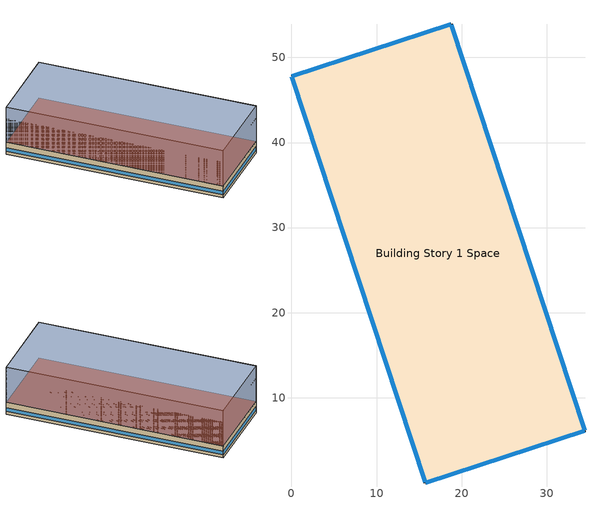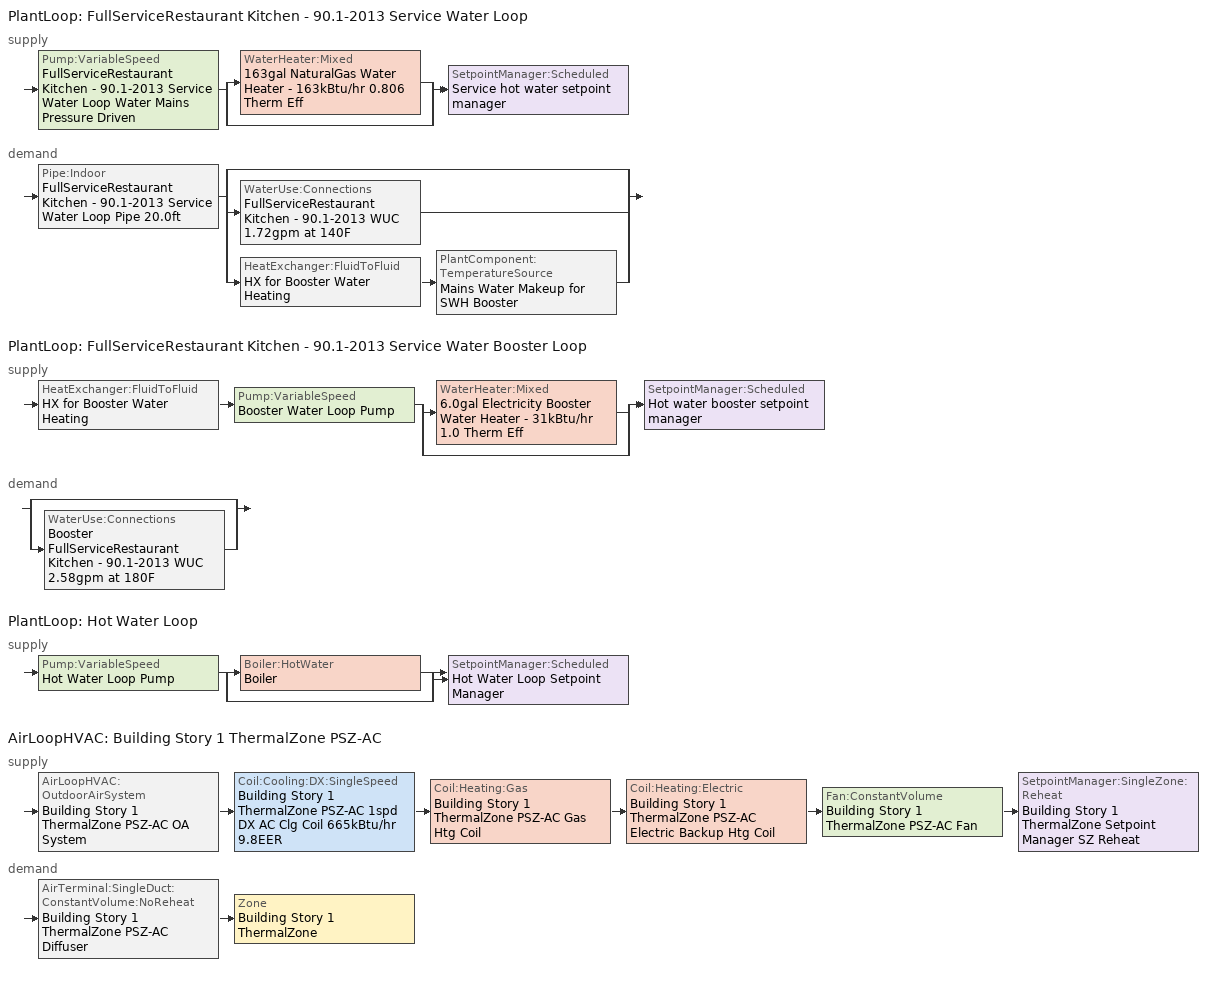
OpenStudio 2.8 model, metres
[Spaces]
Building Story 1 Space
 floor ground: 34.51,6.14 15.76,0 0,47.76 18.76,53.9 z0
 wall outside: 15.76,0 34.51,6.14 18.76,53.9 0,47.76 15.76,0 z0:3
 window: 15.78,0.01 34.49,6.13 / 0.01,47.73 15.75,0.02 / 18.73,53.89 0.02,47.77 / 34.5,6.17 18.76,53.88 z0.76:1.66
 roof outside: 18.76,53.9 0,47.76 15.76,0 34.51,6.14 z3
shading: 15.76,0 34.51,6.14 / 34.51,6.14 18.76,53.9 / 18.76,53.9 0,47.76 / 0,47.76 15.76,0 z0:12; 34.51,6.14 18.76,53.9 / 15.76,0 34.51,6.14 / 0,47.76 15.76,0 / 18.76,53.9 0,47.76 / 15.76,0 34.51,6.14 / 18.76,53.9 0,47.76 / 34.51,6.14 18.76,53.9 / 0,47.76 15.76,0 / 15.76,0 34.51,6.14 / 34.51,6.14 18.76,53.9 / 18.76,53.9 0,47.76 / 0,47.76 15.76,0 z0:9; 15.76,0 34.51,6.14 / 34.51,6.14 18.76,53.9 / 18.76,53.9 0,47.76 / 0,47.76 15.76,0 z0:3; 18.76,53.9 0,47.76 15.76,0 34.51,6.14 z12; 34.51,6.14 15.76,0 0,47.76 18.76,53.9 z0; 18.76,53.9 0,47.76 15.76,0 34.51,6.14 z9; 34.51,6.14 15.76,0 0,47.76 18.76,53.9 z0; 34.51,6.14 15.76,0 0,47.76 18.76,53.9 z0; 18.76,53.9 0,47.76 15.76,0 34.51,6.14 z9; 34.51,6.14 15.76,0 0,47.76 18.76,53.9 z0; 18.76,53.9 0,47.76 15.76,0 34.51,6.14 z3; 34.51,6.14 15.76,0 0,47.76 18.76,53.9 z0; 18.76,53.9 0,47.76 15.76,0 34.51,6.14 z9
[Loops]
PlantLoop 'FullServiceRestaurant Kitchen - 90.1-2013 Service Water Loop'
 supply: Pump:VariableSpeed 'FullServiceRestaurant Kitchen - 90.1-2013 Service Water Loop Water Mains Pressure Driven' > split
  | WaterHeater:Mixed '163gal NaturalGas Water Heater - 163kBtu/hr 0.806 Therm Eff'
  | bypass
  join > SetpointManager:Scheduled 'Service hot water setpoint manager'
 demand: Pipe:Indoor 'FullServiceRestaurant Kitchen - 90.1-2013 Service Water Loop Pipe 20.0ft' > split
  | bypass
  | WaterUse:Connections 'FullServiceRestaurant Kitchen - 90.1-2013 WUC 1.72gpm at 140F'
  | HeatExchanger:FluidToFluid 'HX for Booster Water Heating' > PlantComponent:TemperatureSource 'Mains Water Makeup for SWH Booster'
PlantLoop 'FullServiceRestaurant Kitchen - 90.1-2013 Service Water Booster Loop'
 supply: HeatExchanger:FluidToFluid 'HX for Booster Water Heating' > Pump:VariableSpeed 'Booster Water Loop Pump' > split
  | WaterHeater:Mixed '6.0gal Electricity Booster Water Heater - 31kBtu/hr 1.0 Therm Eff'
  | bypass
  join > SetpointManager:Scheduled 'Hot water booster setpoint manager'
 demand: split
  | bypass
  | WaterUse:Connections 'Booster FullServiceRestaurant Kitchen - 90.1-2013 WUC 2.58gpm at 180F'
PlantLoop 'Hot Water Loop'
 supply: Pump:VariableSpeed 'Hot Water Loop Pump' > split
  | Boiler:HotWater 'Boiler'
  | bypass
  join > SetpointManager:Scheduled 'Hot Water Loop Setpoint Manager'
AirLoopHVAC 'Building Story 1 ThermalZone PSZ-AC'
 supply: AirLoopHVAC:OutdoorAirSystem 'Building Story 1 ThermalZone PSZ-AC OA System' > Coil:Cooling:DX:SingleSpeed 'Building Story 1 ThermalZone PSZ-AC 1spd DX AC Clg Coil 665kBtu/hr 9.8EER' > Coil:Heating:Gas 'Building Story 1 ThermalZone PSZ-AC Gas Htg Coil' > Coil:Heating:Electric 'Building Story 1 ThermalZone PSZ-AC Electric Backup Htg Coil' > Fan:ConstantVolume 'Building Story 1 ThermalZone PSZ-AC Fan' > SetpointManager:SingleZone:Reheat 'Building Story 1 ThermalZone Setpoint Manager SZ Reheat'
 demand: AirTerminal:SingleDuct:ConstantVolume:NoReheat 'Building Story 1 ThermalZone PSZ-AC Diffuser' > Zone 'Building Story 1 ThermalZone'
[Site]
Buffalo Niagara Intl Ap_NY_USA: Latitude {deg}=42.814; Longitude {deg}=-78.8487; Time Zone {hr}=-5; Elevation {m}=215; Terrain=City
[Site:WaterMainsTemperature]
Calculation Method=Correlation; Annual Average Outdoor Air Temperature {C}=8.96667; Maximum Difference In Monthly Average Outdoor Air Temperatures {deltaC}=26.2
[SizingPeriod:DesignDay] Barometric Pressure {Pa}=98769; Sky Clearness=0; Rain Indicator=0; Snow Indicator=0; Day of Month=21; Daylight Saving Time Indicator=0; Humidity Indicating Type=Wetbulb; Dry-Bulb Temperature Range Modifier Type=DefaultMultipliers
Name | Maximum Dry-Bulb Temperature {C} | Daily Dry-Bulb Temperature Range {deltaC} | Humidity Indicating Conditions at Maximum Dry-Bulb | Wind Speed {m/s} | Wind Direction {deg} | Month | Day Type | Solar Model Indicator | ASHRAE Taub | ASHRAE Taud
Buffalo Niagara Intl Ap Ann Clg .4% Condns DB=>MWB 1 | 30.3 | 9.3 | 21.8 | 5.7 | 240 | 7 | SummerDesignDay | ASHRAETau | 0.462 | 2.001
Buffalo Niagara Intl Ap Ann Clg .4% Condns WB=>MDB 1 | 27.8 | 9.3 | 23.8 | 5.7 | 240 | 7 | SummerDesignDay | ASHRAETau | 0.462 | 2.001
Buffalo Niagara Intl Ap Ann Htg 99.6% Condns DB 1 | -16.3 | 0 | -16.3 | 5.1 | 270 | 1 | WinterDesignDay | ASHRAEClearSky
[ClimateZones]
Climate Zone Institution Name 1=ASHRAE; Climate Zone Document Name 1=ANSI/ASHRAE Standard 169; Climate Zone Document Year 1=2006; Climate Zone Value 1=6A
[Site:GroundTemperature:BuildingSurface]
20.26, 20.16, 20.19, 20.28, 20.39, 22.7, 23.12, 23.23, 23.27, 20.97, 20.62, 20.41
[Building]
Restaurant 15: Nominal Floor to Floor Height {m}=3; Default Construction Set=Res 90.1-2013 - FullSrvRest - ASHRAE 169-2013-6A; Standards Number of Stories=1; Standards Number of Above Ground Stories=1; Standards Building Type=FullServiceRestaurant
[DefaultConstructionSet]
Res 90.1-2013 - FullSrvRest - ASHRAE 169-2013-6A: Default Exterior Surface Constructions=Default Surface Constructions 1; Default Interior Surface Constructions=Default Surface Constructions 2; Default Ground Contact Surface Constructions=Default Surface Constructions 3; Default Exterior SubSurface Constructions=Default Sub Surface Constructions 1; Default Interior SubSurface Constructions=Default Sub Surface Constructions 2; Interior Partition Construction=Typical Interior Partition
[DefaultSurfaceConstructions]
Name | Floor Construction | Wall Construction | Roof Ceiling Construction
Default Surface Constructions 1 | Typical Insulated Exterior Mass Floor R-19.61 | Typical Insulated Steel Framed Exterior Wall R-20.41 | Typical Wood Joist Attic Floor R-47.62
Default Surface Constructions 2 | Typical Interior Floor | Typical Interior Wall | Typical Interior Ceiling
Default Surface Constructions 3 | Typical Insulated Carpeted 8in Slab Floor | Typical Insulated Basement Mass Wall
[Construction]
Typical Insulated Exterior Mass Floor R-19.61: Typical Insulation R-17.04, 4 in. Normalweight Concrete Floor, Typical Carpet Pad
Typical Insulated Steel Framed Exterior Wall R-20.41: 25mm Stucco, 5/8 in. Gypsum Board, Typical Insulation R-18.23, 5/8 in. Gypsum Board
Typical Wood Joist Attic Floor R-47.62: 5/8 in. Gypsum Board, Typical Insulation R-45.98
Typical Interior Floor: 100mm Normalweight concrete floor, CP02 CARPET PAD
Typical Interior Wall: G01 13mm gypsum board, G01 13mm gypsum board
Typical Interior Ceiling: CP02 CARPET PAD, 100mm Normalweight concrete floor
Typical Insulated Carpeted 8in Slab Floor: 8 in. Normalweight Concrete Floor, Typical Carpet Pad
Typical Insulated Basement Mass Wall: 8 in. Concrete Block Basement Wall
U 0.48 SHGC 0.40 Dbl Ref-D Clr 6mm/13mm: REF D CLEAR 6MM, AIR 13MM, CLEAR 6MM
Typical Insulated Metal Door R-2.0: F08 Metal surface, Typical Insulation R-1.15
U 0.44 SHGC 0.26 Dbl Ref-B-H Clr 6mm/13mm Air: REF B CLEAR HI 6MM, AIR 13MM, CLEAR 6MM
Typical Overhead Door R-2.0: Typical Insulation R-1.15 1
Window_U_0.50_SHGC_0.40_Skylight_Frame_Width_0.430_in: Glass_2052_LayerAvg, Gap_1_W_0_0038, Glass_2027F_LayerAvg
Typical Interior Window: Clear 3mm
Typical Interior Door; Typical Interior Partition: G05 25mm wood
Uninsulated copper pipe 0.75in type L: Copper pipe 0.75in type L
InteriorFurnishings 1: Std Wood 6inch 1
InteriorFurnishings 2: Std Wood 6inch 2
[Material:NoMass] Roughness=Smooth; Thermal Absorptance=0.9; Solar Absorptance=0.7
Name | Thermal Resistance {m2-K/W} | Visible Absorptance
Typical Insulation R-17.04 | 3.00072 | 0.7
Typical Carpet Pad; CP02 CARPET PAD | 0.21648 | 0.8
Typical Insulation R-18.23 | 3.21036 | 0.7
Typical Insulation R-45.98 | 8.09839 | 0.7
Typical Insulation R-1.15 | 0.202509 | 0.7
Typical Insulation R-1.15 1 | 0.202527 | 0.7
[Material]
Name | Roughness | Thickness {m} | Conductivity {W/m-K} | Density {kg/m3} | Specific Heat {J/kg-K} | Thermal Absorptance | Solar Absorptance | Visible Absorptance
4 in. Normalweight Concrete Floor | MediumRough | 0.1016 | 2.31 | 2322 | 832 | 0.9 | 0.7 | 0.7
25mm Stucco | Smooth | 0.0254 | 0.72 | 1856 | 840 | 0.9 | 0.7 | 0.7
5/8 in. Gypsum Board | MediumSmooth | 0.0159 | 0.16 | 800 | 1090 | 0.9 | 0.7 | 0.7
100mm Normalweight concrete floor | MediumRough | 0.1016 | 2.31045 | 2322 | 832.557 |  | 0 | 0
G01 13mm gypsum board | Smooth | 0.0127 | 0.160031 | 800.001 | 1090.73 | 0.9 | 0.7 | 0.5
8 in. Normalweight Concrete Floor | MediumRough | 0.2032 | 2.31 | 2322 | 832 | 0.9 | 0.7 | 0.7
8 in. Concrete Block Basement Wall | MediumRough | 0.2032 | 1.326 | 1842 | 912 | 0.9 | 0.7 | 0.7
F08 Metal surface | Smooth | 0.0008 | 45.28 | 7824 | 500 | 0.9 | 0.7 | 0.7
G05 25mm wood | MediumSmooth | 0.0254 | 0.15 | 608 | 1630 | 0.9 | 0.5 | 0.5
Copper pipe 0.75in type L | Smooth | 0.001143 | 386 | 8906.27 | 385.1856 | 0.9 | 0.7 | 0.7
Std Wood 6inch 1; Std Wood 6inch 2 | MediumSmooth | 0.15 | 0.12 | 540 | 1210 | 0.9 | 0.7 | 0.7
[DefaultSubSurfaceConstructions]
Name | Fixed Window Construction | Operable Window Construction | Door Construction | Glass Door Construction | Overhead Door Construction | Skylight Construction | Tubular Daylight Dome Construction | Tubular Daylight Diffuser Construction
Default Sub Surface Constructions 1 | U 0.48 SHGC 0.40 Dbl Ref-D Clr 6mm/13mm | U 0.48 SHGC 0.40 Dbl Ref-D Clr 6mm/13mm | Typical Insulated Metal Door R-2.0 | U 0.44 SHGC 0.26 Dbl Ref-B-H Clr 6mm/13mm Air | Typical Overhead Door R-2.0 | Window_U_0.50_SHGC_0.40_Skylight_Frame_Width_0.430_in | Typical Interior Window | Typical Interior Window
Default Sub Surface Constructions 2 | Typical Interior Window | Typical Interior Window | Typical Interior Door
[WindowMaterial:Glazing] Optical Data Type=SpectralAverage; Infrared Transmittance at Normal Incidence=0; Dirt Correction Factor for Solar and Visible Transmittance=1; Solar Diffusing=No
Name | Thickness {m} | Solar Transmittance at Normal Incidence | Front Side Solar Reflectance at Normal Incidence | Back Side Solar Reflectance at Normal Incidence | Visible Transmittance at Normal Incidence | Front Side Visible Reflectance at Normal Incidence | Back Side Visible Reflectance at Normal Incidence | Front Side Infrared Hemispherical Emissivity | Back Side Infrared Hemispherical Emissivity | Conductivity {W/m-K}
REF D CLEAR 6MM | 0.006 | 0.429 | 0.308 | 0.379 | 0.334 | 0.453 | 0.505 | 0.84 | 0.82 | 0.9
CLEAR 6MM | 0.006 | 0.775 | 0.071 | 0.071 | 0.881 | 0.08 | 0.08 | 0.84 | 0.84 | 0.9
REF B CLEAR HI 6MM | 0.006 | 0.24 | 0.16 | 0.32 | 0.3 | 0.16 | 0.29 | 0.84 | 0.6 | 0.9
Glass_2052_LayerAvg | 0.00837 | 0.507767 | 0.054228 | 0.0544931 | 0.586833 | 0.05805 | 0.058397 | 0.84 | 0.84 | 1
Glass_2027F_LayerAvg | 0.004 | 0.369744 | 0.470069 | 0.340935 | 0.765222 | 0.0546 | 0.073741 | 0.03675 | 0.84 | 1
Clear 3mm | 0.003 | 0.837 | 0.075 | 0.075 | 0.898 | 0.081 | 0.081 | 0.84 | 0.84 | 0.9
[WindowMaterial:Gas] Gas Type=Air
Name | Thickness {m}
AIR 13MM | 0.0127
Gap_1_W_0_0038 | 0.0038
[People:Definition] Number of People Calculation Method=People/Area; Fraction Radiant=0.3; Enable ASHRAE 55 Comfort Warnings=Yes; Mean Radiant Temperature Calculation Type=ZoneAveraged; Thermal Comfort Model Type 1=Fanger
Name | People per Space Floor Area {person/m2}
FullServiceRestaurant Kitchen People Definition | 0.0538196
FullServiceRestaurant Dining People Definition | 0.753474
[Lights:Definition] Design Level Calculation Method=Watts/Area; Fraction Radiant=0.7; Fraction Visible=0.2
Name | Watts per Space Floor Area {W/m2}
FullServiceRestaurant Kitchen Lights Definition | 13.0243
FullServiceRestaurant Dining Lights Definition | 9.57988
[ElectricEquipment:Definition] Design Level Calculation Method=Watts/Area; Fraction Latent=0.25; Fraction Radiant=0.3
Name | Watts per Space Floor Area {W/m2} | Fraction Lost
FullServiceRestaurant Kitchen Elec Equip Definition | 403.97 | 0.2
FullServiceRestaurant Dining Elec Equip Definition | 64.9279
[GasEquipment:Definition]
FullServiceRestaurant Kitchen Gas Equip Definition: Design Level Calculation Method=Watts/Area; Watts per Space Floor Area {W/m2}=649.246; Fraction Latent=0.1; Fraction Radiant=0.2; Fraction Lost=0.7
[DesignSpecification:OutdoorAir]
Blended OA: Outdoor Air Method=Sum; Outdoor Air Flow per Person {m3/s-person}=0; Outdoor Air Flow per Floor Area {m3/s-m2}=0.00290581; Outdoor Air Flow Rate {m3/s}=0; Outdoor Air Flow Air Changes per Hour {1/hr}=0
[DefaultScheduleSet]
Story Ground Blended Space Type Schedule Set
[SpaceInfiltration:DesignFlowRate] Space or SpaceType=Story Ground Blended Space Type; Schedule=Always On Discrete; Design Flow Rate Calculation Method=Flow/ExteriorArea; Constant Term Coefficient=0; Temperature Term Coefficient=0; Velocity Term Coefficient=0.224; Velocity Squared Term Coefficient=0
Name | Flow per Exterior Surface Area {m3/s-m2}
FullServiceRestaurant Dining A  - Story Ground Infiltration; FullServiceRestaurant Dining C  - Story Ground Infiltration | 2.31231e-05
FullServiceRestaurant Dining A end_a - Story Ground Infiltration; FullServiceRestaurant Dining C end_a - Story Ground Infiltration; FullServiceRestaurant Kitchen A end_b - Story Ground Infiltration; FullServiceRestaurant Kitchen C end_b - Story Ground Infiltration | 1.15263e-05
FullServiceRestaurant Dining B end_a - Story Ground Infiltration; FullServiceRestaurant Kitchen B end_b - Story Ground Infiltration | 2.81963e-05
FullServiceRestaurant Kitchen A  - Story Ground Infiltration; FullServiceRestaurant Kitchen C  - Story Ground Infiltration | 5.07317e-06
[Exterior:Lights:Definition]
Name | Design Level {W}
Parking Areas and Drives Def (W/ft^2) | 0.1
Building Facades Def (W/ft^2) | 0.15
Main Entries Def (W/ft) | 30
Other Doors Def (W/ft) | 20
[Exterior:Lights] Control Option=AstronomicalClock
Name | Exterior Lights Definition | Schedule | Multiplier
Parking Areas and Drives | Parking Areas and Drives Def (W/ft^2) | Schedule Ruleset 2 | 43290.4
Building Facades | Building Facades Def (W/ft^2) | Schedule Ruleset 1 | 4135.5
Main Entries | Main Entries Def (W/ft) | Schedule Ruleset 2 | 8.5512
Other Doors | Other Doors Def (W/ft) | Schedule Ruleset 2 | 12.8268
[WaterUse:Connections]
Name | Water Use Equipment Name 1
Booster FullServiceRestaurant Kitchen - 90.1-2013 WUC 2.58gpm at 180F | Booster FullServiceRestaurant Kitchen - 90.1-2013 Service Water Use 2.58gpm at 180F
FullServiceRestaurant Kitchen - 90.1-2013 WUC 1.72gpm at 140F | FullServiceRestaurant Kitchen - 90.1-2013 Service Water Use 1.72gpm at 140F
[WaterUse:Equipment:Definition] Sensible Fraction Schedule=Fraction Sensible - 0.2; Latent Fraction Schedule=Fraction Latent - 0.05
Name | Peak Flow Rate {m3/s} | Target Temperature Schedule
Booster FullServiceRestaurant Kitchen - 90.1-2013 Service Water Use Def 2.58gpm | 0.00016301 | Mixed Water At Faucet Temp - 180F
FullServiceRestaurant Kitchen - 90.1-2013 Service Water Use Def 1.72gpm | 0.000108673 | Mixed Water At Faucet Temp - 140F
[WaterUse:Equipment] Flow Rate Fraction Schedule=RestaurantSitDown BLDG_SWH_SCH
Name | Water Use Equipment Definition
Booster FullServiceRestaurant Kitchen - 90.1-2013 Service Water Use 2.58gpm at 180F | Booster FullServiceRestaurant Kitchen - 90.1-2013 Service Water Use Def 2.58gpm
FullServiceRestaurant Kitchen - 90.1-2013 Service Water Use 1.72gpm at 140F | FullServiceRestaurant Kitchen - 90.1-2013 Service Water Use Def 1.72gpm
[PlantLoop] Glycol Concentration=0; Plant Loop Volume {m3}=Autocalculate; Load Distribution Scheme=Optimal
FullServiceRestaurant Kitchen - 90.1-2013 Service Water Loop: Maximum Loop Temperature {C}=60; Minimum Loop Temperature {C}=10
FullServiceRestaurant Kitchen - 90.1-2013 Service Water Booster Loop: 
Hot Water Loop: Minimum Loop Temperature {C}=10; Fluid Type=Water
[Sizing:Plant] Loop Type=Heating; Sizing Option=NonCoincident; Zone Timesteps in Averaging Window=1; Coincident Sizing Factor Mode=None
Name | Design Loop Exit Temperature {C} | Loop Design Temperature Difference {deltaC}
FullServiceRestaurant Kitchen - 90.1-2013 Service Water Loop | 60 | 5
FullServiceRestaurant Kitchen - 90.1-2013 Service Water Booster Loop | 82.2222 | 5
Hot Water Loop | 82.2222 | 11.1111
[SetpointManager:Scheduled] Control Variable=Temperature
Name | Schedule | Setpoint Node or NodeList
Service hot water setpoint manager | Service Water Loop Temp - 140F | FullServiceRestaurant Kitchen - 90.1-2013 Service Water Loop Supply Outlet Node
Hot water booster setpoint manager | Service Water Booster Temp - 180.00000000000006F | FullServiceRestaurant Kitchen - 90.1-2013 Service Water Booster Loop Supply Outlet Node
Hot Water Loop Setpoint Manager | Hot Water Loop Temp - 180F | Hot Water Loop Supply Outlet Node
[Pump:VariableSpeed] Skin Loss Radiative Fraction=0.5; Design Power Sizing Method=PowerPerFlowPerPressure; Design Electric Power per Unit Flow Rate {W/(m3/s)}=348701.1; Design Shaft Power per Unit Flow Rate per Unit Head {W-s/m3-Pa}=1.28205; Design Minimum Flow Rate Fraction=0
Name | Rated Pump Head {Pa} | Motor Efficiency | Pump Control Type | Rated Power Consumption {W} | Minimum Flow Rate {m3/s}
FullServiceRestaurant Kitchen - 90.1-2013 Service Water Loop Water Mains Pressure Driven | 0.001 | 0.7 | Continuous
Booster Water Loop Pump | 0 | 1 | Continuous | 0 | 0
Hot Water Loop Pump | 179344 | 1 | Intermittent
[WaterHeater:Mixed] Deadband Temperature Difference {deltaC}=2; Heater Control Type=Cycle; Off Cycle Parasitic Fuel Consumption Rate {W}=0; Off Cycle Parasitic Heat Fraction to Tank=0; On Cycle Parasitic Fuel Consumption Rate {W}=0; On Cycle Parasitic Heat Fraction to Tank=0; Ambient Temperature Indicator=Schedule; Use Side Effectiveness=1; Source Side Effectiveness=1; Use Side Design Flow Rate {m3/s}=autosize; Source Side Design Flow Rate {m3/s}=autosize; Indirect Water Heating Recovery Time {hr}=1.5; Source Side Flow Control Mode=IndirectHeatPrimarySetpoint
Name | Tank Volume {m3} | Setpoint Temperature Schedule | Maximum Temperature Limit {C} | Heater Maximum Capacity {W} | Heater Fuel Type | Heater Thermal Efficiency | Off Cycle Parasitic Fuel Type | On Cycle Parasitic Fuel Type | Ambient Temperature Schedule | Off Cycle Loss Coefficient to Ambient Temperature {W/K} | On Cycle Loss Coefficient to Ambient Temperature {W/K}
163gal NaturalGas Water Heater - 163kBtu/hr 0.806 Therm Eff | 0.616178 | Service Water Loop Temp - 140F | 60 | 47705.2 | NaturalGas | 0.805898 | NaturalGas | NaturalGas | Water Heater Ambient Temp Schedule - 71.6f | 9.04406 | 9.04406
6.0gal Electricity Booster Water Heater - 31kBtu/hr 1.0 Therm Eff | 0.0227125 | Service Water Booster Temp - 180.00000000000006F | 82.2222 | 9159.4 | Electricity | 1 | Electricity | Electricity | Water Heater Ambient Temp Schedule - 71.6 | 1.05486 | 1.05486
[Pipe:Indoor]
FullServiceRestaurant Kitchen - 90.1-2013 Service Water Loop Pipe 20.0ft: Construction=Uninsulated copper pipe 0.75in type L; Environment Type=Schedule; Ambient Temperature Schedule=FullServiceRestaurant Kitchen - 90.1-2013 Service Water Loop Piping Air Temp - 70F; Ambient Air Velocity Schedule=FullServiceRestaurant Kitchen - 90.1-2013 Service Water Loop Piping Air Velocity - 0.67mph; Pipe Inside Diameter {m}=0.019939; Pipe Length {m}=6.096
[HeatExchanger:FluidToFluid]
HX for Booster Water Heating: Loop Demand Side Design Flow Rate {m3/s}=autosize; Loop Supply Side Design Flow Rate {m3/s}=autosize; Heat Exchange Model Type=Ideal; Heat Exchanger U-Factor Times Area Value {W/K}=autosize; Control Type=UncontrolledOn; Minimum Temperature Difference to Activate Heat Exchanger {deltaC}=0.01; Heat Transfer Metering End Use Type=LoopToLoop; Component Override Cooling Control Temperature Mode=Loop; Sizing Factor=1; Operation Minimum Temperature Limit {C}=0; Operation Maximum Temperature Limit {C}=100
[PlantComponent:TemperatureSource]
Mains Water Makeup for SWH Booster: Design Volume Flow Rate {m3/s}=autosize; Temperature Specification Type=Scheduled; Source Temperature {C}=8; Source Temperature Schedule=Mains Water Temperature
[EnergyManagementSystem:Sensor] Output Variable or Output Meter Index Key=Environment
Name | Output Variable or Output Meter
Mains_Water_Temp_Sen | Site Mains Water Temperature
OAT | Site Outdoor Air Drybulb Temperature
[EnergyManagementSystem:Actuator] Actuated Component Control Type=Schedule Value
Name | Actuated Component | Actuated Component Type
Mains_Water_Temp_Act | Mains Water Temperature | Schedule:Constant
BuildingStory1ThermalZonePSZACHtgSch0 | RestaurantSitDown HTGSETP_SCH_NO_OPTIMUM | Schedule:Year
BuildingStory1ThermalZonePSZACClgSch0 | RestaurantSitDown CLGSETP_SCH_NO_OPTIMUM | Schedule:Year
[EnergyManagementSystem:Program]
Mains_Water_Prg: SET Mains_Water_Temp_Act = Mains_Water_Temp_Sen
BuildingStory1ThermalZonePSZACOptimumStartProg0: IF DaylightSavings==0 && DayOfWeek>1 && Hour==5 && OAT<23.9 && OAT>1.7; SET BuildingStory1ThermalZonePSZACClgSch0 = 29.4; SET BuildingStory1ThermalZonePSZACHtgSch0 = 15.6; ELSEIF DaylightSavings==0 && DayOfWeek==1 && Hour==7 && OAT<23.9 && OAT>1.7; SET BuildingStory1ThermalZonePSZACClgSch0 = 29.4; SET BuildingStory1ThermalZonePSZACHtgSch0 = 15.6; ELSEIF DaylightSavings==1 && DayOfWeek>1 && Hour==4 && OAT<23.9 && OAT>1.7; SET BuildingStory1ThermalZonePSZACClgSch0 = 29.4; SET BuildingStory1ThermalZonePSZACHtgSch0 = 15.6; ELSEIF DaylightSavings==1 && DayOfWeek==1 && Hour==6 && OAT<23.9 && OAT>1.7; SET BuildingStory1ThermalZonePSZACClgSch0 = 29.4; SET BuildingStory1ThermalZonePSZACHtgSch0 = 15.6; ELSE; SET BuildingStory1ThermalZonePSZACClgSch0 = NULL; SET BuildingStory1ThermalZonePSZACHtgSch0 = NULL; ENDIF
[EnergyManagementSystem:ProgramCallingManager]
Mains_Water_Prg_Mgr: BeginTimestepBeforePredictor; Mains_Water_Prg
BuildingStory1ThermalZonePSZACOptimumStartCallingManager0: BeginTimestepBeforePredictor; BuildingStory1ThermalZonePSZACOptimumStartProg0
[ThermostatSetpoint:DualSetpoint]
Story Ground Blended Space Type Thermostat: Heating Setpoint Temperature Schedule=RestaurantSitDown HTGSETP_SCH_NO_OPTIMUM; Cooling Setpoint Temperature Schedule=RestaurantSitDown CLGSETP_SCH_NO_OPTIMUM
[InternalMass:Definition] Design Level Calculation Method=SurfaceArea/Area; Surface Area per Space Floor Area=2
Name | Construction
Internal Mass Definition 2 | InteriorFurnishings 1
Internal Mass Definition 3 | InteriorFurnishings 2
[InternalMass]
Name | Internal Mass Definition | Space or SpaceType | Multiplier
FullServiceRestaurant Dining B  - Story Ground Mass | Internal Mass Definition 2 | Story Ground Blended Space Type | 0.413203
FullServiceRestaurant Dining A end_a - Story Ground Mass; FullServiceRestaurant Dining C end_a - Story Ground Mass; FullServiceRestaurant Kitchen A end_b - Story Ground Mass; FullServiceRestaurant Kitchen C end_b - Story Ground Mass | Internal Mass Definition 2 | Story Ground Blended Space Type | 0.0210497
FullServiceRestaurant Dining B end_a - Story Ground Mass; FullServiceRestaurant Kitchen B end_b - Story Ground Mass | Internal Mass Definition 2 | Story Ground Blended Space Type | 0.102986
FullServiceRestaurant Dining C  - Story Ground Mass; FullServiceRestaurant Dining A  - Story Ground Mass | Internal Mass Definition 2 | Story Ground Blended Space Type | 0.0844562
FullServiceRestaurant Kitchen B  - Story Ground Mass | Internal Mass Definition 2 | Story Ground Blended Space Type | 0.0906559
FullServiceRestaurant Kitchen A  - Story Ground Mass; FullServiceRestaurant Kitchen C  - Story Ground Mass | Internal Mass Definition 2 | Story Ground Blended Space Type | 0.0185295
Building Story 1 Space Mass | Internal Mass Definition 3 | Building Story 1 Space | 1
[People] Space or SpaceType=Story Ground Blended Space Type; Number of People Schedule=RestaurantSitDown BLDG_OCC_SCH; Activity Level Schedule=RestaurantSitDown ACTIVITY_SCH; Work Efficiency Schedule=Work Efficiency Schedule; Clothing Insulation Schedule=Clothing Schedule; Air Velocity Schedule=Air Velocity Schedule
Name | People Definition | Multiplier
FullServiceRestaurant Dining People 1 | FullServiceRestaurant Dining People Definition | 0.7272
FullServiceRestaurant Kitchen People 1 | FullServiceRestaurant Kitchen People Definition | 0.2728
[Lights] Space or SpaceType=Story Ground Blended Space Type; Fraction Replaceable=1
Name | Lights Definition | Schedule | Multiplier
FullServiceRestaurant Dining Lights 1 | FullServiceRestaurant Dining Lights Definition | RestaurantSitDown BLDG_LIGHT_DINING_SCH_2013 | 0.7272
FullServiceRestaurant Kitchen Lights 1 | FullServiceRestaurant Kitchen Lights Definition | RestaurantSitDown BLDG_LIGHT_KITCHEN_SCH_2010_2013 | 0.2728
[ElectricEquipment] Space or SpaceType=Story Ground Blended Space Type; Schedule=RestaurantSitDown BLDG_EQUIP_SCH
Name | Electric Equipment Definition | Multiplier
FullServiceRestaurant Dining Elec Equip 1 | FullServiceRestaurant Dining Elec Equip Definition | 0.7272
FullServiceRestaurant Kitchen Elec Equip 1 | FullServiceRestaurant Kitchen Elec Equip Definition | 0.2728
[GasEquipment]
FullServiceRestaurant Kitchen Gas Equip 1: Gas Equipment Definition=FullServiceRestaurant Kitchen Gas Equip Definition; Space or SpaceType=Story Ground Blended Space Type; Schedule=RestaurantSitDown Rest_GAS_EQUIP_SCH; Multiplier=0.2728
[SpaceType]
Story Ground Blended Space Type: Default Schedule Set=Story Ground Blended Space Type Schedule Set; Design Specification Outdoor Air Object=Blended OA; Standards Building Type=FullServiceRestaurant; Standards Space Type=Dining
[Space]
Building Story 1 Space: Space Type=Story Ground Blended Space Type; Building Story=Building Story 1; Thermal Zone=Building Story 1 ThermalZone
[BuildingStory]
Building Story 1
[ThermalZone]
Building Story 1 ThermalZone: Primary Daylighting Control=Building Story 1 Space Daylt Sensor 1; Fraction of Zone Controlled by Primary Daylighting Control=0.224; Secondary Daylighting Control=Building Story 1 Space Daylt Sensor 2; Fraction of Zone Controlled by Secondary Daylighting Control=0.579; Thermostat=Story Ground Blended Space Type Thermostat; Use Ideal Air Loads=No
[Sizing:Zone]
Building Story 1 ThermalZone: Zone Cooling Design Supply Air Temperature Input Method=SupplyAirTemperature; Zone Cooling Design Supply Air Temperature {C}=12.7778; Zone Cooling Design Supply Air Temperature Difference {deltaC}=11.11; Zone Heating Design Supply Air Temperature Input Method=SupplyAirTemperature; Zone Heating Design Supply Air Temperature {C}=50; Zone Heating Design Supply Air Temperature Difference {deltaC}=11.11; Zone Cooling Design Supply Air Humidity Ratio {kg-H2O/kg-air}=0.0085; Zone Heating Design Supply Air Humidity Ratio {kg-H2O/kg-air}=0.008; Cooling Design Air Flow Method=DesignDay; Heating Design Air Flow Method=DesignDay; Account for Dedicated Outdoor Air System=No; Dedicated Outdoor Air System Control Strategy=NeutralSupplyAir; Dedicated Outdoor Air Low Setpoint Temperature for Design {C}=autosize; Dedicated Outdoor Air High Setpoint Temperature for Design {C}=autosize
[Zone equipment]
Building Story 1 ThermalZone: Building Story 1 ThermalZone PSZ-AC Diffuser
[Daylighting:Control] Space=Building Story 1 Space; Position Z-Coordinate {m}=0.762; Illuminance Setpoint {lux}=300; Lighting Control Type=Stepped; Minimum Input Power Fraction for Continuous Dimming Control=0.3; Minimum Light Output Fraction for Continuous Dimming Control=0.2; Number of Stepped Control Steps=3; Probability Lighting will be Reset When Needed in Manual Stepped Control=1; Maximum Allowable Discomfort Glare Index=22
Name | Position X-Coordinate {m} | Position Y-Coordinate {m}
Building Story 1 Space Daylt Sensor 1 | 24.7912 | 4.11533
Building Story 1 Space Daylt Sensor 2 | 24.4441 | 5.17504
[Boiler:HotWater]
Boiler: Fuel Type=NaturalGas; Nominal Thermal Efficiency=0.78; Efficiency Curve Temperature Evaluation Variable=LeavingBoiler; Design Water Outlet Temperature {C}=82.2222; Minimum Part Load Ratio=0; Maximum Part Load Ratio=1.2; Optimum Part Load Ratio=1; Water Outlet Upper Temperature Limit {C}=95; Boiler Flow Mode=LeavingSetpointModulated; Parasitic Electric Load {W}=0; Sizing Factor=1
[AirLoopHVAC]
Building Story 1 ThermalZone PSZ-AC: Availability Schedule=Building Story 1 ThermalZone PSZ-AC Occ Sch; Design Supply Air Flow Rate {m3/s}=AutoSize
[Sizing:System]
Building Story 1 ThermalZone PSZ-AC: Type of Load to Size On=Sensible; Design Outdoor Air Flow Rate {m3/s}=Autosize; Central Heating Maximum System Air Flow Ratio=1; Preheat Design Temperature {C}=7.22222; Preheat Design Humidity Ratio {kg-H2O/kg-Air}=0.008; Precool Design Temperature {C}=12.7778; Precool Design Humidity Ratio {kg-H2O/kg-Air}=0.008; Central Cooling Design Supply Air Temperature {C}=12.7778; Central Heating Design Supply Air Temperature {C}=50; Sizing Option=Coincident; 100% Outdoor Air in Cooling=No; 100% Outdoor Air in Heating=No; Central Cooling Design Supply Air Humidity Ratio {kg-H2O/kg-Air}=0.0085; Central Heating Design Supply Air Humidity Ratio {kg-H2O/kg-Air}=0.008; Cooling Design Air Flow Method=DesignDay; Cooling Design Air Flow Rate {m3/s}=0; Heating Design Air Flow Method=DesignDay; Heating Design Air Flow Rate {m3/s}=0; System Outdoor Air Method=ZoneSum; Zone Maximum Outdoor Air Fraction=1; Cooling Supply Air Flow Rate Per Floor Area {m3/s-m2}=0.00996765; Cooling Fraction of Autosized Cooling Supply Air Flow Rate=1; Cooling Supply Air Flow Rate Per Unit Cooling Capacity {m3/s-W}=3.94755e-05; Heating Supply Air Flow Rate Per Floor Area {m3/s-m2}=0.00996765; Heating Fraction of Autosized Heating Supply Air Flow Rate=1; Heating Fraction of Autosized Cooling Supply Air Flow Rate=1; Heating Supply Air Flow Rate Per Unit Heating Capacity {m3/s-W}=3.15882e-05; Cooling Design Capacity Method=CoolingDesignCapacity; Cooling Design Capacity {W}=autosize; Cooling Design Capacity Per Floor Area {W/m2}=234.7; Fraction of Autosized Cooling Design Capacity=1; Heating Design Capacity Method=HeatingDesignCapacity; Heating Design Capacity {W}=autosize; Heating Design Capacity Per Floor Area {W/m2}=157; Fraction of Autosized Heating Design Capacity=1; Central Cooling Capacity Control Method=OnOff
[SetpointManager:SingleZone:Reheat]
Building Story 1 ThermalZone Setpoint Manager SZ Reheat: Minimum Supply Air Temperature {C}=12.7778; Maximum Supply Air Temperature {C}=50; Control Zone=Building Story 1 ThermalZone; Setpoint Node or NodeList=Building Story 1 ThermalZone PSZ-AC Supply Outlet Node
[Fan:ConstantVolume]
Building Story 1 ThermalZone PSZ-AC Fan: Availability Schedule=Always On Discrete; Fan Total Efficiency=0.6045; Pressure Rise {Pa}=1018.77; Maximum Flow Rate {m3/s}=AutoSize; Motor Efficiency=0.93; Motor In Airstream Fraction=1
[Coil:Heating:Gas]
Building Story 1 ThermalZone PSZ-AC Gas Htg Coil: Availability Schedule=Always On Discrete; Gas Burner Efficiency=0.8; Nominal Capacity {W}=AutoSize; Parasitic Electric Load {W}=0; Parasitic Gas Load {W}=0
[Coil:Heating:Electric]
Building Story 1 ThermalZone PSZ-AC Electric Backup Htg Coil: Availability Schedule=Always On Discrete; Efficiency=1
[Coil:Cooling:DX:SingleSpeed]
Building Story 1 ThermalZone PSZ-AC 1spd DX AC Clg Coil 665kBtu/hr 9.8EER: Availability Schedule=Always On Discrete; Rated Total Cooling Capacity {W}=autosize; Rated Sensible Heat Ratio=autosize; Rated COP {W/W}=3.39929; Rated Air Flow Rate {m3/s}=autosize; Rated Evaporator Fan Power Per Volume Flow Rate {W/(m3/s)}=773.3; Total Cooling Capacity Function of Temperature Curve=PSZ-AC_Unitary_PackagecoolCapFT; Total Cooling Capacity Function of Flow Fraction Curve=PSZ-AC_Unitary_PackagecoolFFF; Energy Input Ratio Function of Temperature Curve=PSZ-AC DX Unitary Package EIRFT; Energy Input Ratio Function of Flow Fraction Curve=PSZ-AC_Unitary_PackagecoolEIRFFF; Part Load Fraction Correlation Curve=PSZ-AC_Unitary_PackagecoolPLR; Condenser Type=AirCooled; Evaporative Condenser Effectiveness=0; Evaporative Condenser Air Flow Rate {m3/s}=Autosize; Evaporative Condenser Pump Rated Power Consumption {W}=Autosize; Crankcase Heater Capacity {W}=0; Maximum Outdoor Dry-Bulb Temperature for Crankcase Heater Operation {C}=0; Basin Heater Capacity {W/K}=0; Basin Heater Setpoint Temperature {C}=10
[Controller:OutdoorAir]
Building Story 1 ThermalZone PSZ-AC OA System Controller: Minimum Outdoor Air Flow Rate {m3/s}=0; Maximum Outdoor Air Flow Rate {m3/s}=Autosize; Economizer Control Type=NoEconomizer; Economizer Control Action Type=ModulateFlow; Economizer Maximum Limit Dry-Bulb Temperature {C}=28; Economizer Maximum Limit Enthalpy {J/kg}=64000; Lockout Type=NoLockout; Minimum Limit Type=FixedMinimum; Minimum Outdoor Air Schedule=Building Story 1 ThermalZone PSZ-AC Occ Sch; Controller Mechanical Ventilation=Controller Mechanical Ventilation 1; High Humidity Control=No; Heat Recovery Bypass Control Type=BypassWhenWithinEconomizerLimits
[Controller:MechanicalVentilation]
Controller Mechanical Ventilation 1: Availability Schedule=Always On Discrete; Demand Controlled Ventilation=Yes; System Outdoor Air Method=ZoneSum
[AirLoopHVAC:OutdoorAirSystem]
Building Story 1 ThermalZone PSZ-AC OA System: Controller=Building Story 1 ThermalZone PSZ-AC OA System Controller
[AvailabilityManager:NightCycle]
Availability Manager Night Cycle 1: Control Type=CycleOnAny; Thermostat Tolerance {deltaC}=1; Cycling Run Time {s}=1800
[AirTerminal:SingleDuct:ConstantVolume:NoReheat]
Building Story 1 ThermalZone PSZ-AC Diffuser: Availability Schedule=Always On Discrete; Maximum Air Flow Rate {m3/s}=AutoSize
[Schedule:Ruleset]
Name | Default Day Schedule | Summer Design Day Schedule | Winter Design Day Schedule
Clothing Schedule | Clothing Schedule Default Winter Clothes
Air Velocity Schedule | Air Velocity Schedule Default
Work Efficiency Schedule | Work Efficiency Schedule Default
RestaurantSitDown BLDG_OCC_SCH | RestaurantSitDown BLDG_OCC_SCH Default | RestaurantSitDown BLDG_OCC_SCH Summer Design Day | RestaurantSitDown BLDG_OCC_SCH Winter Design Day
RestaurantSitDown ACTIVITY_SCH | RestaurantSitDown ACTIVITY_SCH Default | RestaurantSitDown ACTIVITY_SCH Summer Design Day | RestaurantSitDown ACTIVITY_SCH Winter Design Day
RestaurantSitDown BLDG_LIGHT_KITCHEN_SCH_2010_2013 | RestaurantSitDown BLDG_LIGHT_KITCHEN_SCH_2010_2013 Default | RestaurantSitDown BLDG_LIGHT_KITCHEN_SCH_2010_2013 Summer Design Day | RestaurantSitDown BLDG_LIGHT_KITCHEN_SCH_2010_2013 Winter Design Day
RestaurantSitDown BLDG_EQUIP_SCH | RestaurantSitDown BLDG_EQUIP_SCH Default | RestaurantSitDown BLDG_EQUIP_SCH Summer Design Day | RestaurantSitDown BLDG_EQUIP_SCH Winter Design Day
RestaurantSitDown Rest_GAS_EQUIP_SCH | RestaurantSitDown Rest_GAS_EQUIP_SCH Default | RestaurantSitDown Rest_GAS_EQUIP_SCH Summer Design Day | RestaurantSitDown Rest_GAS_EQUIP_SCH Winter Design Day
RestaurantSitDown BLDG_LIGHT_DINING_SCH_2013 | RestaurantSitDown BLDG_LIGHT_DINING_SCH_2013 Default | RestaurantSitDown BLDG_LIGHT_DINING_SCH_2013 Summer Design Day | RestaurantSitDown BLDG_LIGHT_DINING_SCH_2013 Winter Design Day
Schedule Ruleset 1 | Schedule Day 15
Schedule Ruleset 2 | Schedule Day 16
RestaurantSitDown BLDG_SWH_SCH | RestaurantSitDown BLDG_SWH_SCH Default | RestaurantSitDown BLDG_SWH_SCH Summer Design Day | RestaurantSitDown BLDG_SWH_SCH Winter Design Day
Fraction Sensible - 0.2 | Fraction Sensible - 0.2 Default
Fraction Latent - 0.05 | Fraction Latent - 0.05 Default
Mixed Water At Faucet Temp - 180F | Mixed Water At Faucet Temp - 180F Default
Mixed Water At Faucet Temp - 140F | Mixed Water At Faucet Temp - 140F Default
Service Water Loop Temp - 140F | Service Water Loop Temp - 140F Default
Water Heater Ambient Temp Schedule - 71.6f | Water Heater Ambient Temp Schedule - 71.6f Default
FullServiceRestaurant Kitchen - 90.1-2013 Service Water Loop Piping Air Temp - 70F | FullServiceRestaurant Kitchen - 90.1-2013 Service Water Loop Piping Air Temp - 70F Default
FullServiceRestaurant Kitchen - 90.1-2013 Service Water Loop Piping Air Velocity - 0.67mph | FullServiceRestaurant Kitchen - 90.1-2013 Service Water Loop Piping Air Velocity - 0.67mph Default
Service Water Booster Temp - 180.00000000000006F | Service Water Booster Temp - 180.00000000000006F Default
Water Heater Ambient Temp Schedule - 71.6 | Water Heater Ambient Temp Schedule - 71.6 Default
RestaurantSitDown HTGSETP_SCH_NO_OPTIMUM | RestaurantSitDown HTGSETP_SCH_NO_OPTIMUM Default | RestaurantSitDown HTGSETP_SCH_NO_OPTIMUM Summer Design Day | RestaurantSitDown HTGSETP_SCH_NO_OPTIMUM Winter Design Day
RestaurantSitDown CLGSETP_SCH_NO_OPTIMUM | RestaurantSitDown CLGSETP_SCH_NO_OPTIMUM Default | RestaurantSitDown CLGSETP_SCH_NO_OPTIMUM Summer Design Day | RestaurantSitDown CLGSETP_SCH_NO_OPTIMUM Winter Design Day
Hot Water Loop Temp - 180F | Hot Water Loop Temp - 180F Default
Building Story 1 ThermalZone PSZ-AC Occ Sch | Building Story 1 ThermalZone PSZ-AC Occ Sch Default | Building Story 1 ThermalZone PSZ-AC Occ Sch Summer Design Day | Building Story 1 ThermalZone PSZ-AC Occ Sch Winter Design Day
[Schedule:Day]
Clothing Schedule Default Winter Clothes; RestaurantSitDown BLDG_OCC_SCH Summer Design Day; RestaurantSitDown BLDG_LIGHT_KITCHEN_SCH_2010_2013 Summer Design Day; RestaurantSitDown BLDG_LIGHT_DINING_SCH_2013 Summer Design Day; Building Story 1 ThermalZone PSZ-AC Occ Sch Winter Design Day; Building Story 1 ThermalZone PSZ-AC Occ Sch Summer Design Day: 24, 0, 1
Clothing Schedule Summer Clothes: 24, 0, 0.5
Air Velocity Schedule Default; Fraction Sensible - 0.2 Default: 24, 0, 0.2
Work Efficiency Schedule Default; RestaurantSitDown BLDG_OCC_SCH Winter Design Day; RestaurantSitDown BLDG_LIGHT_KITCHEN_SCH_2010_2013 Winter Design Day; RestaurantSitDown BLDG_EQUIP_SCH Winter Design Day; RestaurantSitDown Rest_GAS_EQUIP_SCH Winter Design Day; RestaurantSitDown BLDG_LIGHT_DINING_SCH_2013 Winter Design Day: 24, 0, 0
RestaurantSitDown BLDG_OCC_SCH Default: 1, 0, 0.05, 6, 0, 0, 7, 0, 0.05, 9, 0, 0.5, 11, 0, 0.2, 12, 0, 0.3, 14, 0, 0.5, 15, 0, 0.3, 16, 0, 0.2, 17, 0, 0.25, 18, 0, 0.35, 19, 0, 0.55, 20, 0, 0.65, 21, 0, 0.7, 22, 0, 0.35, 24, 0, 0.2
RestaurantSitDown BLDG_OCC_SCH Sat Day: 1, 0, 0.05, 6, 0, 0, 7, 0, 0.05, 9, 0, 0.5, 10, 0, 0.4, 11, 0, 0.2, 12, 0, 0.45, 14, 0, 0.5, 15, 0, 0.35, 18, 0, 0.3, 19, 0, 0.7, 20, 0, 0.9, 21, 0, 0.7, 22, 0, 0.65, 23, 0, 0.55, 24, 0, 0.35
RestaurantSitDown BLDG_OCC_SCH Wkdy Day: 1, 0, 0.05, 5, 0, 0, 6, 0, 0.05, 7, 0, 0.1, 10, 0, 0.4, 11, 0, 0.2, 12, 0, 0.5, 13, 0, 0.8, 14, 0, 0.7, 15, 0, 0.4, 16, 0, 0.2, 17, 0, 0.25, 18, 0, 0.5, 21, 0, 0.8, 22, 0, 0.5, 23, 0, 0.35, 24, 0, 0.2
RestaurantSitDown ACTIVITY_SCH Default; RestaurantSitDown ACTIVITY_SCH Winter Design Day; RestaurantSitDown ACTIVITY_SCH Summer Design Day: 24, 0, 120
RestaurantSitDown BLDG_LIGHT_KITCHEN_SCH_2010_2013 Default: 1, 0, 0.16446, 6, 0, 0.15, 8, 0, 0.24669, 10, 0, 0.41115, 16, 0, 0.57561, 22, 0, 0.49338, 23, 0, 0.41115, 24, 0, 0.24669
RestaurantSitDown BLDG_LIGHT_KITCHEN_SCH_2010_2013 Sat Day: 1, 0, 0.16446, 6, 0, 0.15, 8, 0, 0.24669, 10, 0, 0.49338, 17, 0, 0.65784, 22, 0, 0.74007, 23, 0, 0.41115, 24, 0, 0.24669
RestaurantSitDown BLDG_LIGHT_KITCHEN_SCH_2010_2013 Wkdy Day: 1, 0, 0.123345, 5, 0, 0.15, 6, 0, 0.16446, 8, 0, 0.32892, 10, 0, 0.49338, 22, 0, 0.74007, 23, 0, 0.41115, 24, 0, 0.24669
RestaurantSitDown BLDG_EQUIP_SCH Default; RestaurantSitDown BLDG_EQUIP_SCH Default|Sat|Wkdy Day; RestaurantSitDown Rest_GAS_EQUIP_SCH Default; RestaurantSitDown Rest_GAS_EQUIP_SCH Default|Sat|Wkdy Day: 1, 0, 0.03, 2, 0, 0.02, 3, 0, 0.03, 4, 0, 0.02, 5, 0, 0.05, 6, 0, 0.12, 7, 0, 0.13, 8, 0, 0.15, 9, 0, 0.18, 10, 0, 0.21, 11, 0, 0.26, 12, 0, 0.29, 13, 0, 0.27, 14, 0, 0.25, 16, 0, 0.23, 18, 0, 0.26, 19, 0, 0.24, 20, 0, 0.22, 21, 0, 0.2, 22, 0, 0.18, 23, 0, 0.09, 24, 0, 0.03
RestaurantSitDown BLDG_EQUIP_SCH Summer Design Day; RestaurantSitDown Rest_GAS_EQUIP_SCH Summer Design Day: 24, 0, 0.29
RestaurantSitDown BLDG_LIGHT_DINING_SCH_2013 Default: 1, 0, 0.1877, 6, 0, 0.15, 8, 0, 0.2816, 10, 0, 0.4693, 16, 0, 0.657, 22, 0, 0.5631, 23, 0, 0.4693, 24, 0, 0.2816
RestaurantSitDown BLDG_LIGHT_DINING_SCH_2013 Sat Day: 1, 0, 0.1877, 6, 0, 0.15, 8, 0, 0.2816, 10, 0, 0.5631, 17, 0, 0.7509, 22, 0, 0.8447, 23, 0, 0.4693, 24, 0, 0.2816
RestaurantSitDown BLDG_LIGHT_DINING_SCH_2013 Wkdy Day: 1, 0, 0.1408, 5, 0, 0.15, 6, 0, 0.1877, 8, 0, 0.3754, 10, 0, 0.5631, 22, 0, 0.8447, 23, 0, 0.4693, 24, 0, 0.2816
Schedule Day 15: 6, 0, 0, 24, 0, 1
Schedule Day 16: 6, 0, 0.7, 24, 0, 1
RestaurantSitDown BLDG_SWH_SCH Default: 1, 0, 0.25, 6, 0, 0, 10, 0, 0.15, 12, 0, 0.5, 14, 0, 0.4, 17, 0, 0.3, 18, 0, 0.4, 20, 0, 0.5, 21, 0, 0.4, 22, 0, 0.5, 23, 0, 0.4, 24, 0, 0.2
RestaurantSitDown BLDG_SWH_SCH Summer Design Day; RestaurantSitDown BLDG_SWH_SCH SmrDsn|Wkdy Day: 1, 0, 0.2, 6, 0, 0, 7, 0, 0.15, 8, 0, 0.6, 9, 0, 0.55, 10, 0, 0.45, 11, 0, 0.4, 12, 0, 0.45, 13, 0, 0.4, 14, 0, 0.35, 17, 0, 0.3, 18, 0, 0.4, 19, 0, 0.55, 20, 0, 0.6, 21, 0, 0.5, 22, 0, 0.55, 23, 0, 0.45, 24, 0, 0.25
RestaurantSitDown BLDG_SWH_SCH Winter Design Day; RestaurantSitDown BLDG_SWH_SCH WntrDsn|Sat Day: 1, 0, 0.2, 6, 0, 0, 9, 0, 0.15, 10, 0, 0.5, 11, 0, 0.45, 13, 0, 0.5, 14, 0, 0.45, 16, 0, 0.4, 17, 0, 0.35, 18, 0, 0.4, 20, 0, 0.55, 21, 0, 0.5, 22, 0, 0.55, 23, 0, 0.4, 24, 0, 0.3
Fraction Latent - 0.05 Default: 24, 0, 0.05
Mixed Water At Faucet Temp - 180F Default; Service Water Booster Temp - 180.00000000000006F Default; Hot Water Loop Temp - 180F Default: 24, 0, 82.2222
Mixed Water At Faucet Temp - 140F Default; Service Water Loop Temp - 140F Default: 24, 0, 60
Water Heater Ambient Temp Schedule - 71.6f Default; Water Heater Ambient Temp Schedule - 71.6 Default: 24, 0, 22
FullServiceRestaurant Kitchen - 90.1-2013 Service Water Loop Piping Air Temp - 70F Default: 24, 0, 21.1111
FullServiceRestaurant Kitchen - 90.1-2013 Service Water Loop Piping Air Velocity - 0.67mph Default: 24, 0, 0.3
RestaurantSitDown HTGSETP_SCH_NO_OPTIMUM Default; RestaurantSitDown HTGSETP_SCH_NO_OPTIMUM Default|Sat|Wkdy Day: 4, 0, 15.6, 24, 0, 21
RestaurantSitDown HTGSETP_SCH_NO_OPTIMUM Summer Design Day: 24, 0, 15.6
RestaurantSitDown HTGSETP_SCH_NO_OPTIMUM Winter Design Day: 24, 0, 21
RestaurantSitDown CLGSETP_SCH_NO_OPTIMUM Default; RestaurantSitDown CLGSETP_SCH_NO_OPTIMUM Default|Sat|Wkdy Day: 4, 0, 30, 24, 0, 24
RestaurantSitDown CLGSETP_SCH_NO_OPTIMUM Summer Design Day: 5, 0, 30, 6, 0, 26, 24, 0, 24
RestaurantSitDown CLGSETP_SCH_NO_OPTIMUM Winter Design Day: 24, 0, 30
Building Story 1 ThermalZone PSZ-AC Occ Sch Default: 7, 0, 0, 24, 0, 1
[Schedule:Rule] Date Specification Type=DateRange; Start Day=1
Name | Schedule Ruleset | Rule Order | Day Schedule | Start Month | End Month | End Day | Apply Saturday | Apply Monday | Apply Tuesday | Apply Wednesday | Apply Thursday | Apply Friday
Schedule Rule 1 | Clothing Schedule | 0 | Clothing Schedule Summer Clothes | 5 | 9 | 30
Schedule Rule 2 | RestaurantSitDown BLDG_OCC_SCH | 1 | RestaurantSitDown BLDG_OCC_SCH Sat Day | 1 | 12 | 31 | Yes
Schedule Rule 3 | RestaurantSitDown BLDG_OCC_SCH | 0 | RestaurantSitDown BLDG_OCC_SCH Wkdy Day | 1 | 12 | 31 |  | Yes | Yes | Yes | Yes | Yes
Schedule Rule 4 | RestaurantSitDown BLDG_LIGHT_KITCHEN_SCH_2010_2013 | 1 | RestaurantSitDown BLDG_LIGHT_KITCHEN_SCH_2010_2013 Sat Day | 1 | 12 | 31 | Yes
Schedule Rule 5 | RestaurantSitDown BLDG_LIGHT_KITCHEN_SCH_2010_2013 | 0 | RestaurantSitDown BLDG_LIGHT_KITCHEN_SCH_2010_2013 Wkdy Day | 1 | 12 | 31 |  | Yes | Yes | Yes | Yes | Yes
Schedule Rule 6 | RestaurantSitDown BLDG_EQUIP_SCH | 0 | RestaurantSitDown BLDG_EQUIP_SCH Default|Sat|Wkdy Day | 1 | 12 | 31 | Yes | Yes | Yes | Yes | Yes | Yes
Schedule Rule 7 | RestaurantSitDown Rest_GAS_EQUIP_SCH | 0 | RestaurantSitDown Rest_GAS_EQUIP_SCH Default|Sat|Wkdy Day | 1 | 12 | 31 | Yes | Yes | Yes | Yes | Yes | Yes
Schedule Rule 9 | RestaurantSitDown BLDG_LIGHT_DINING_SCH_2013 | 1 | RestaurantSitDown BLDG_LIGHT_DINING_SCH_2013 Sat Day | 1 | 12 | 31 | Yes
Schedule Rule 10 | RestaurantSitDown BLDG_LIGHT_DINING_SCH_2013 | 0 | RestaurantSitDown BLDG_LIGHT_DINING_SCH_2013 Wkdy Day | 1 | 12 | 31 |  | Yes | Yes | Yes | Yes | Yes
Schedule Rule 13 | RestaurantSitDown BLDG_SWH_SCH | 1 | RestaurantSitDown BLDG_SWH_SCH SmrDsn|Wkdy Day | 1 | 12 | 31 |  | Yes | Yes | Yes | Yes | Yes
Schedule Rule 14 | RestaurantSitDown BLDG_SWH_SCH | 0 | RestaurantSitDown BLDG_SWH_SCH WntrDsn|Sat Day | 1 | 12 | 31 | Yes
Schedule Rule 17 | RestaurantSitDown HTGSETP_SCH_NO_OPTIMUM | 0 | RestaurantSitDown HTGSETP_SCH_NO_OPTIMUM Default|Sat|Wkdy Day | 1 | 12 | 31 | Yes | Yes | Yes | Yes | Yes | Yes
Schedule Rule 18 | RestaurantSitDown CLGSETP_SCH_NO_OPTIMUM | 0 | RestaurantSitDown CLGSETP_SCH_NO_OPTIMUM Default|Sat|Wkdy Day | 1 | 12 | 31 | Yes | Yes | Yes | Yes | Yes | Yes
[Schedule:Constant]
Name | Value
Always On Discrete | 1
Mains Water Temperature | 10
[Curve:Biquadratic] Minimum Value of x=12.77778; Maximum Value of x=23.88889; Minimum Value of y=21.11111; Maximum Value of y=46.11111
Name | Coefficient1 Constant | Coefficient2 x | Coefficient3 x**2 | Coefficient4 y | Coefficient5 y**2 | Coefficient6 x*y
PSZ-AC_Unitary_PackagecoolCapFT | 0.766956 | 0.0107756 | -4.14703e-05 | 0.00134961 | -0.000261144 | 0.000457488
PSZ-AC DX Unitary Package EIRFT | 0.297145 | 0.0430933 | -0.000748766 | 0.00597727 | 0.000482112 | -0.000956448
[Curve:Quadratic]
Name | Coefficient1 Constant | Coefficient2 x | Coefficient3 x**2 | Minimum Value of x | Maximum Value of x
PSZ-AC_Unitary_PackagecoolFFF | 0.8 | 0.2 | 0 | 0.5 | 1.5
PSZ-AC_Unitary_PackagecoolEIRFFF | 1.156 | -0.1816 | 0.0256 | 0.5 | 1.5
PSZ-AC_Unitary_PackagecoolPLR | 0.75 | 0.25 | 0 | 0 | 1
